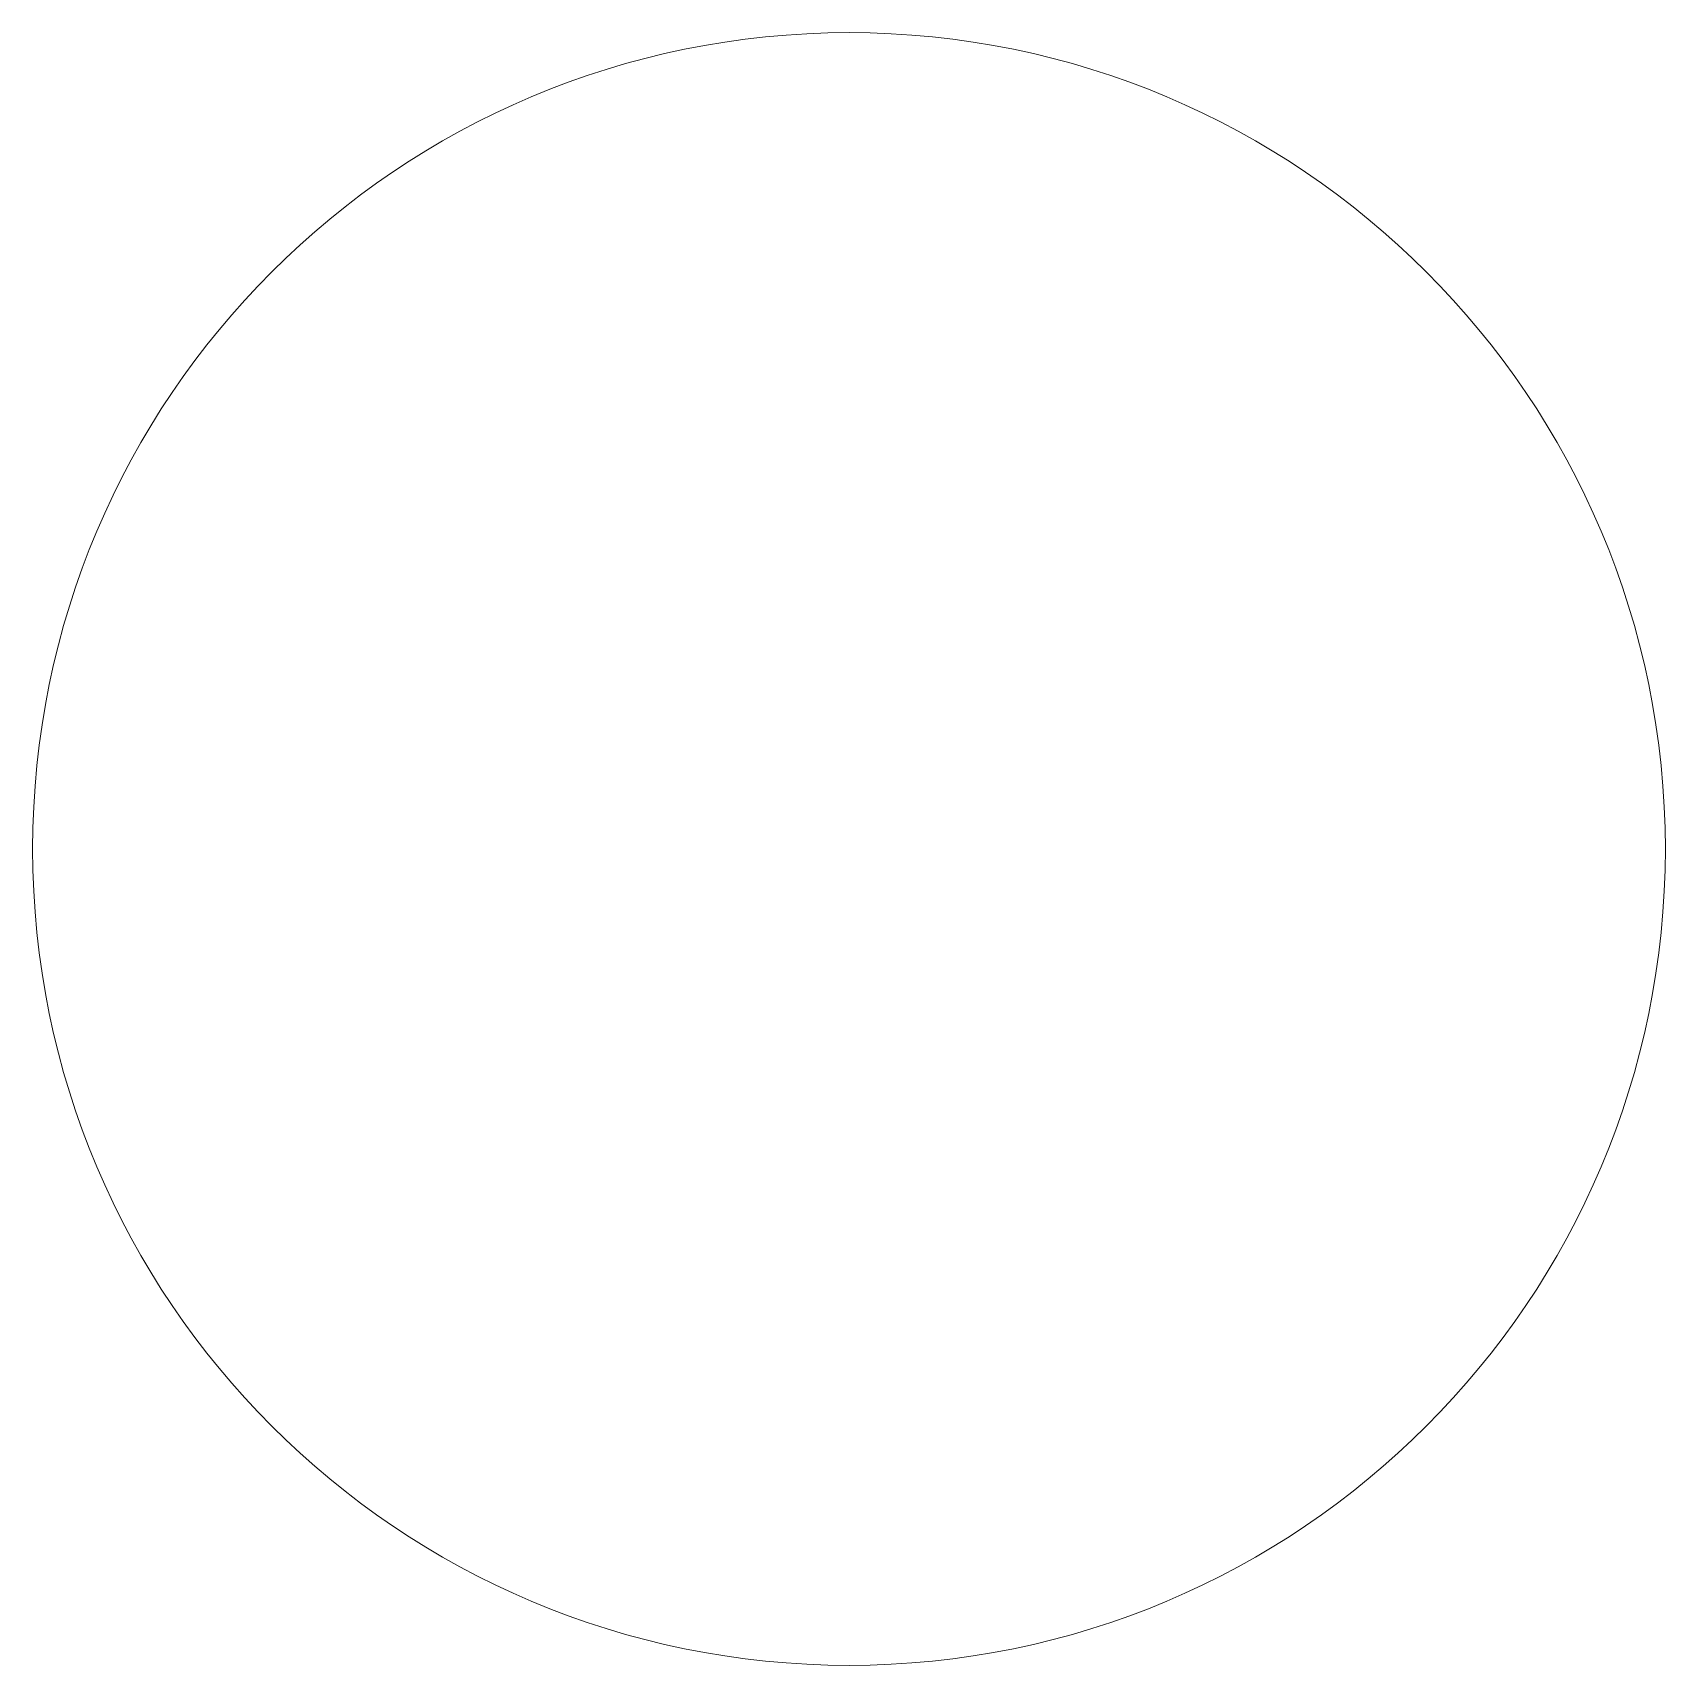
# Model space of a CAD drawing. Header units: inches. Extents: x -4010 to -1814, y 9846 to 12241.
# Drawn here: x -2765.14 to -2757.14, y 10978.79 to 10986.79 of the extents above; entities that cross this region are included whole.
import ezdxf

# ---------------------------------------------------------------- set-up
doc = ezdxf.new("R2010")
doc.units = ezdxf.units.IN
doc.header["$MEASUREMENT"] = 0
for name, color, linetype, lineweight in [('0-1', 7, 'Continuous', 5), ('0-2', 7, 'Continuous', 9), ('E-LITE-EQPM-1', 7, 'Continuous', 9)]:
    doc.layers.add(name, color=color, linetype=linetype, lineweight=lineweight)

# ---------------------------------------------------------------- blocks, each defined once
blk = doc.blocks.new('Pathway_Cooper_McGraw-Edison _BSC-BRC_Round - Pathway_Cooper_McGraw-Edison _BSC-BRC_Round-2028611-UNIT PLANS - 1ST FLOOR')
at = {"layer": 'E-LITE-EQPM-1'}
for start, end in [(360, 180), (180, 360)]:
    blk.add_arc((0, 0), 4, start, end, dxfattribs=at)
blk = doc.blocks.new('CTR - 1st Phase - Shell_rvt-1-UNIT PLANS - 1ST FLOOR')
at = {"layer": '0-2'}
blk.add_blockref('Pathway_Cooper_McGraw-Edison _BSC-BRC_Round - Pathway_Cooper_McGraw-Edison _BSC-BRC_Round-2028611-UNIT PLANS - 1ST FLOOR', (-2761.1371, 10982.7894), dxfattribs=at)

msp = doc.modelspace()

# ---------------------------------------------------------------- block references
at = {"layer": '0-1'}
msp.add_blockref('CTR - 1st Phase - Shell_rvt-1-UNIT PLANS - 1ST FLOOR', (0, 0), dxfattribs=at)

doc.saveas('drawing.dxf')
